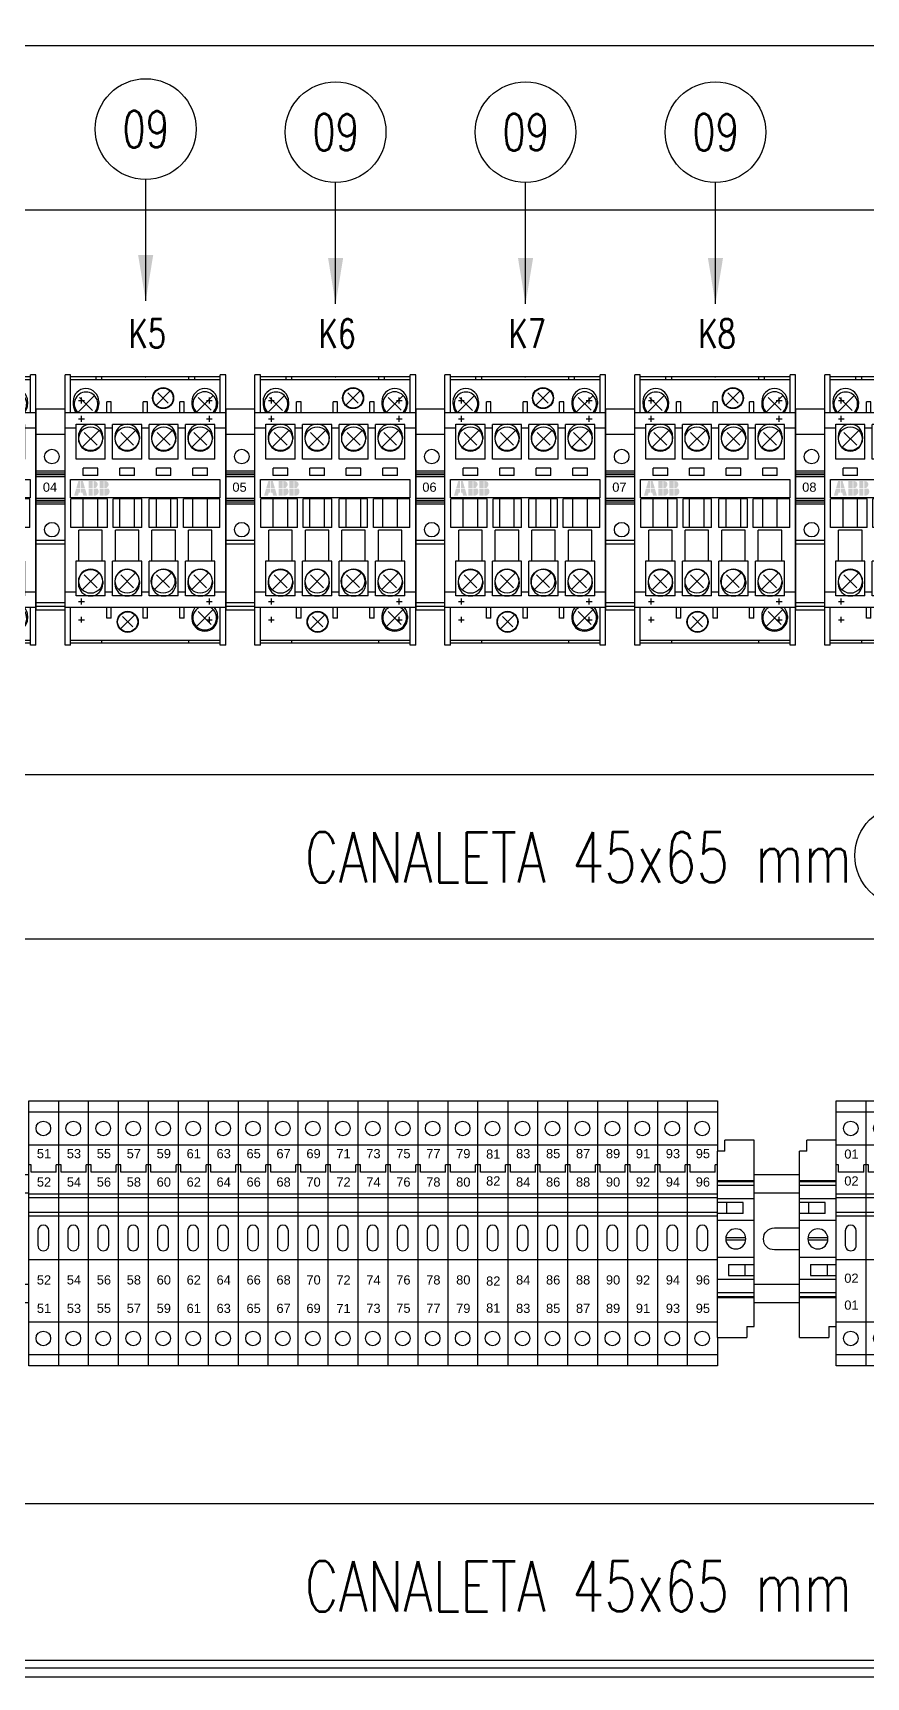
# Model space of a CAD drawing. Header units: millimetres. Extents: x 2153 to 5658, y -781 to 1156.
# Drawn here: x 3539.7 to 3767.9, y -120.2 to 329.8 of the extents above; entities that cross this region are included whole.
import ezdxf
from ezdxf.enums import TextEntityAlignment as Align

# ---------------------------------------------------------------- set-up
doc = ezdxf.new("R2010")
doc.units = ezdxf.units.MM
doc.set_wipeout_variables(frame=1)
for name, color, linetype in [('40GENE-008-FRAME.TEXT1', 7, 'Continuous'), ('40GENE-102-DIMENSION', 40, 'Continuous'), ('40GENE-106-TEXT', 7, 'Continuous'), ('40GENE-107-SUB.TITLE', 4, 'Continuous'), ('47ELEC-106-SIMB-F', 2, 'Continuous'), ('47ELEC-106-SIMB-FR', 40, 'Continuous'), ('47ELEC-205-EQUIP', 5, 'Continuous')]:
    doc.layers.add(name, color=color, linetype=linetype)
doc.styles.add('estilo2', font='arial.ttf')
doc.styles.add('ROMANS', font='romans.shx', dxfattribs={"width": 0.75})
doc.dimstyles.new('SNC-LAVALIN', dxfattribs={"dimscale": 0, "dimtxt": 2.5, "dimasz": 2.5, "dimexe": 1.5, "dimexo": 1, "dimgap": 1.25, "dimtad": 1, "dimdec": 0, "dimzin": 1, "dimdsep": 46, "dimtxsty": 'ROMANS', "dimcen": 0.09, "dimclrd": 256, "dimclre": 256, "dimclrt": 7, "dimadec": 0, "dimazin": 0, "dimtfac": 1, "dimtdec": 0, "dimtix": 1, "dimtmove": 2, "dimatfit": 3, "dimfxl": 1, "dimtfill": 1, "dimtolj": 1, "dimarcsym": 0})

# ---------------------------------------------------------------- blocks, each defined once
blk = doc.blocks.new('boenra de piso FC')
blk.add_wipeout([(-36.25, 0), (-36.25, -8.2), (36.25, -8.2), (36.25, 0)]).dxf.layer = '47ELEC-205-EQUIP'
blk.add_wipeout([(-36.25, -8.2), (-36.25, 0), (36.25, 0), (36.25, -8.2)]).dxf.layer = '47ELEC-205-EQUIP'
at = {"layer": '47ELEC-205-EQUIP'}
for p, q in [((-36.25, 0), (36.25, 0)), ((-36.25, -8.2), (-36.25, 0)), ((-33.25, -8.2), (-33.25, 0)), ((-24.25, -8.2), (-24.25, 0)), ((-18.75, 0), (-18.75, -0.66)), ((7.25, 0), (7.25, -8.2)), ((24.25, 0), (24.25, -8.2)), ((33.25, 0), (33.25, -8.2)), ((36.25, 0), (36.25, -8.2)), ((-16.75, -0.66), (-18.75, -0.66)), ((-16.75, -0.66), (-16.75, -7.54)), ((-10.75, 0), (-10.75, -8.2)), ((-9.75, 0), (-9.75, -8.2)), ((-5.75, 0), (-5.75, -8.2)), ((-4.75, 0), (-4.75, -8.2)), ((3.25, -2.7), (-0.75, -2.7)), ((36.25, -8.2), (-36.25, -8.2)), ((-18.75, -7.54), (-18.75, -8.2)), ((-16.75, -7.54), (-18.75, -7.54)), ((-0.75, -5.7), (3.25, -5.7))]:
    blk.add_line(p, q, dxfattribs=at)
for centre in [(-28.75, -4.2), (28.75, -4.2)]:
    blk.add_circle(centre, 2, dxfattribs=at)
for centre, start, end in [((-0.75, -4.2), 90, 270), ((3.25, -4.2), 270, 90)]:
    blk.add_arc(centre, 1.5, start, end, dxfattribs=at)
blk = doc.blocks.new('R1_10')
blk.add_wipeout([(-4, 25), (4, 25), (4, -30), (-4, -30)]).dxf.layer = '47ELEC-205-EQUIP'
blk.add_wipeout([(-4, 25), (4, 25), (4, -30), (-4, -30)]).dxf.layer = '47ELEC-205-EQUIP'
at = {"layer": '47ELEC-205-EQUIP'}
for p, q in [((4, 25), (-4, 25)), ((-4, 25), (-4, -30)), ((-4, -30), (-4, 25)), ((4, -30), (4, 25)), ((4, 18), (-4, 18)), ((4, 8), (-4, 8)), ((4, 7.5), (-4, 7.5)), ((4, 7), (-4, 7)), ((4, 6.5), (-4, 6.5)), ((4, 0.5), (-4, 0.5)), ((4, 0), (-4, 0)), ((4, -0.5), (-4, -0.5)), ((4, -1), (-4, -1)), ((4, -11), (-4, -11)), ((4, -12), (-4, -12)), ((4, -28), (-4, -28)), ((4, -29), (-4, -29)), ((4, -30), (-4, -30)), ((4, -30), (-4, -30))]:
    blk.add_line(p, q, dxfattribs=at)
for centre in [(0.39, 12), (0.39, -8)]:
    blk.add_circle(centre, 2, dxfattribs=at)
blk = doc.blocks.new('ABB')
at = {"layer": '40GENE-106-TEXT'}
h = blk.add_hatch(color=255, dxfattribs=at)
h.paths.add_polyline_path([(2.98, 2.12), (2.43, 4.02), (1.91, 4.02), (1.91, 2.12)])
h.paths.add_polyline_path([(3.04, 1.92), (1.91, 1.92), (1.91, 0.87), (2.3, 0.87), (2.55, 0.02), (3.59, 0.02)])
h.paths.add_polyline_path([(1.71, 1.92), (0.57, 1.92), (0.02, 0.02), (1.06, 0.02), (1.31, 0.87), (1.71, 0.87)])
h.paths.add_polyline_path([(1.71, 4.02), (1.18, 4.02), (0.63, 2.12), (1.71, 2.12)])
h.paths.add_polyline_path([(5.14, 4.02), (3.99, 4.02), (3.99, 2.12), (5.14, 2.12)])
edge = h.paths.add_edge_path()
edge.add_line((5.34, 2.12), (6.25, 2.12))
edge.add_ellipse((5.58, 1.18), major_axis=(0.82, 0.82), ratio=1, start_angle=9.2491, end_angle=28.6784)
edge.add_ellipse((5.59, 3.13), major_axis=(-0.631, 0.631), ratio=1, start_angle=155.2348, end_angle=313.9359)
edge.add_line((5.61, 4.02), (5.34, 4.02))
edge.add_line((5.34, 4.02), (5.34, 2.12))
edge = h.paths.add_edge_path()
edge.add_line((5.34, 0.02), (5.61, 0.02))
edge.add_ellipse((5.58, 1.18), major_axis=(-0.82, 0.82), ratio=1, start_angle=136.6801, end_angle=264.7229)
edge.add_line((6.47, 1.92), (5.34, 1.92))
edge.add_line((5.34, 1.92), (5.34, 0.02))
h.paths.add_polyline_path([(5.14, 1.92), (3.99, 1.92), (3.99, 0.02), (5.14, 0.02)])
h.paths.add_polyline_path([(8.13, 4.02), (6.98, 4.02), (6.98, 2.12), (8.13, 2.12)])
edge = h.paths.add_edge_path()
edge.add_line((8.33, 2.12), (9.24, 2.12))
edge.add_ellipse((8.57, 1.18), major_axis=(0.82, 0.82), ratio=1, start_angle=9.2491, end_angle=28.6784)
edge.add_ellipse((8.58, 3.13), major_axis=(-0.631, 0.631), ratio=1, start_angle=155.2348, end_angle=313.9359)
edge.add_line((8.6, 4.02), (8.33, 4.02))
edge.add_line((8.33, 4.02), (8.33, 2.12))
h.paths.add_polyline_path([(6.98, 0.02), (8.13, 0.02), (8.13, 1.92), (6.98, 1.92)])
edge = h.paths.add_edge_path()
edge.add_line((8.33, 0.02), (8.6, 0.02))
edge.add_ellipse((8.57, 1.18), major_axis=(-0.82, 0.82), ratio=1, start_angle=136.6801, end_angle=264.7229)
edge.add_line((9.46, 1.92), (8.33, 1.92))
edge.add_line((8.33, 1.92), (8.33, 0.02))
blk = doc.blocks.new('A9-16 FRONT')
at = {"color": 7}
blk.add_wipeout([(0, 37), (0, -37), (1.5, -37), (1.5, -36.45), (42.5, -36.45), (42.5, -37), (44, -37), (44, 37), (42.5, 37), (42.5, 36.45), (1.5, 36.45), (1.5, 37)], dxfattribs=at).dxf.layer = '47ELEC-106-SIMB-F'
at = {"layer": '47ELEC-106-SIMB-F', "color": 7}
for p, q in [((1.5, 37), (0, 37)), ((0, -37), (0, 37)), ((1.5, 36.45), (1.5, 37)), ((1.5, 26.62), (1.5, 36.45)), ((42.5, 36.45), (1.5, 36.45)), ((8.5, 35.62), (8.5, 36.45)), ((10.1, 35.62), (10.1, 36.45)), ((33.9, 35.62), (33.9, 36.45)), ((35.5, 35.62), (35.5, 36.45)), ((44, 37), (42.5, 37)), ((42.5, 36.45), (42.5, 37)), ((42.5, 26.62), (42.5, 36.45)), ((44, -37), (44, 37)), ((42.5, 35.62), (1.5, 35.62)), ((24.91, 28.67), (28.79, 32.56)), ((25.44, 32.03), (28.26, 29.2)), ((2.21, 29.7), (2.21, 28.95)), ((3.47, 26.69), (8.06, 31.28)), ((3.71, 29.95), (5.29, 29.95)), ((3.98, 30.74), (7.52, 27.2)), ((4.5, 29.16), (4.5, 30.74)), ((9.21, 29.7), (9.21, 28.95)), ((11.4, 26.62), (11.4, 29.6)), ((12.6, 29.6), (11.4, 29.6)), ((12.6, 26.62), (12.6, 29.6)), ((21.4, 26.62), (21.4, 29.6)), ((22.6, 29.6), (21.4, 29.6)), ((22.6, 26.62), (22.6, 29.6)), ((32.6, 29.6), (31.4, 29.6)), ((31.4, 26.62), (31.4, 29.6)), ((32.6, 26.62), (32.6, 29.6)), ((34.75, 29.7), (34.75, 28.95)), ((35.97, 26.77), (40.56, 31.36)), ((36.48, 30.82), (40.02, 27.28)), ((38.71, 29.95), (40.29, 29.95)), ((39.5, 29.16), (39.5, 30.74)), ((41.75, 29.7), (41.75, 28.95)), ((44, 26.62), (0, 26.62)), ((3, 13.92), (3, 23.46)), ((11, 23.42), (3, 23.42)), ((3.71, 24.95), (5.29, 24.95)), ((4.5, 24.16), (4.5, 25.74)), ((11, 13.92), (11, 23.42)), ((21, 23.42), (13, 23.42)), ((13, 13.92), (13, 23.42)), ((21, 13.92), (21, 23.42)), ((31, 23.42), (23, 23.42)), ((23, 13.92), (23, 23.42)), ((31, 13.92), (31, 23.42)), ((41, 23.42), (33, 23.42)), ((33, 13.92), (33, 23.42)), ((38.71, 24.95), (40.29, 24.95)), ((39.5, 24.16), (39.5, 25.74)), ((41, 13.92), (41, 23.42)), ((3, 22.42), (0, 22.42)), ((3.65, 20.12), (3.65, 19.47)), ((4.72, 17.19), (9.31, 21.78)), ((5.23, 21.24), (8.77, 17.7)), ((10.35, 20.12), (10.35, 19.47)), ((13, 22.42), (11, 22.42)), ((13.65, 20.12), (13.65, 19.47)), ((14.72, 17.19), (19.31, 21.78)), ((15.23, 21.24), (18.77, 17.7)), ((20.35, 20.12), (20.35, 19.47)), ((23, 22.42), (21, 22.42)), ((23.65, 20.12), (23.65, 19.47)), ((24.72, 17.19), (29.31, 21.78)), ((25.23, 21.24), (28.77, 17.7)), ((30.35, 20.12), (30.35, 19.47)), ((33, 22.42), (31, 22.42)), ((33.65, 20.12), (33.65, 19.47)), ((34.72, 17.19), (39.31, 21.78)), ((35.23, 21.24), (38.77, 17.7)), ((40.35, 20.12), (40.35, 19.47)), ((44, 22.42), (41, 22.42)), ((11, 13.92), (3, 13.92)), ((21, 13.92), (13, 13.92)), ((31, 13.92), (23, 13.92)), ((41, 13.92), (33, 13.92)), ((5, 9.42), (5, 11.42)), ((9, 11.42), (5, 11.42)), ((9, 9.42), (5, 9.42)), ((9, 9.42), (9, 11.42)), ((15, 9.42), (15, 11.42)), ((19, 11.42), (15, 11.42)), ((19, 9.42), (15, 9.42)), ((19, 9.42), (19, 11.42)), ((25, 9.42), (25, 11.42)), ((29, 11.42), (25, 11.42)), ((29, 9.42), (25, 9.42)), ((29, 9.42), (29, 11.42)), ((35, 9.42), (35, 11.42)), ((39, 11.42), (35, 11.42)), ((39, 9.42), (35, 9.42)), ((39, 9.42), (39, 11.42)), ((1.6, -4.8), (1.6, 3)), ((11.6, 3), (1.6, 3)), ((5, -4.8), (5, 3)), ((9, -4.8), (9, 3)), ((11.6, -4.8), (11.6, 3)), ((13.2, -4.8), (13.2, 3)), ((21, 3), (13.2, 3)), ((15, -4.8), (15, 3)), ((19, -4.8), (19, 3)), ((21, -4.8), (21, 3)), ((23, -4.8), (23, 3)), ((30.8, 3), (23, 3)), ((25, -4.8), (25, 3)), ((29, -4.8), (29, 3)), ((30.8, -4.8), (30.8, 3)), ((42.4, 3), (32.4, 3)), ((32.4, -4.8), (32.4, 3)), ((35, -4.8), (35, 3)), ((39, -4.8), (39, 3)), ((42.4, -4.8), (42.4, 3)), ((11.6, -4.8), (1.6, -4.8)), ((3.8, -14), (3.8, -5.5)), ((10.2, -5.5), (3.8, -5.5)), ((10.2, -14), (10.2, -5.5)), ((21, -4.8), (13.2, -4.8)), ((13.8, -14), (13.8, -5.5)), ((20.2, -5.5), (13.8, -5.5)), ((20.2, -14), (20.2, -5.5)), ((30.8, -4.8), (23, -4.8)), ((30.2, -5.5), (23.8, -5.5)), ((23.8, -14), (23.8, -5.57)), ((30.2, -14), (30.2, -5.5)), ((42.4, -4.8), (32.4, -4.8)), ((33.8, -14), (33.8, -5.5)), ((40.2, -5.5), (33.8, -5.5)), ((40.2, -14), (40.2, -5.5)), ((3, -23.5), (3, -13.96)), ((11, -14), (3, -14)), ((4.7, -21.85), (9.3, -17.25)), ((5.23, -17.78), (8.77, -21.32)), ((11, -23.5), (11, -14)), ((21, -14), (13, -14)), ((13, -23.5), (13, -14)), ((14.73, -21.82), (19.32, -17.23)), ((15.23, -17.78), (18.77, -21.32)), ((21, -23.5), (21, -14)), ((31, -14), (23, -14)), ((23, -23.5), (23, -14)), ((24.53, -21.8), (29.12, -17.2)), ((25.06, -17.73), (28.59, -21.27)), ((31, -23.5), (31, -14)), ((41, -14), (33, -14)), ((33, -23.5), (33, -14)), ((34.7, -21.8), (39.3, -17.2)), ((35.21, -17.76), (38.74, -21.29)), ((41, -23.5), (41, -14)), ((3, -22.5), (0, -22.5)), ((3.65, -19.55), (3.65, -20.2)), ((10.35, -19.55), (10.35, -20.2)), ((13, -22.5), (11, -22.5)), ((13.65, -19.55), (13.65, -20.2)), ((20.35, -19.55), (20.35, -20.2)), ((23, -22.5), (21, -22.5)), ((23.65, -19.55), (23.65, -20.2)), ((30.35, -19.55), (30.35, -20.2)), ((33, -22.5), (31, -22.5)), ((33.65, -19.55), (33.65, -20.2)), ((40.35, -19.55), (40.35, -20.2)), ((44, -22.5), (41, -22.5)), ((44, -26.7), (0, -26.7)), ((1.5, -36.45), (1.5, -26.7)), ((11, -23.5), (3, -23.5)), ((3.71, -25.05), (5.29, -25.05)), ((4.5, -25.84), (4.5, -24.26)), ((11.4, -29.6), (11.4, -26.7)), ((12.6, -29.6), (12.6, -26.7)), ((21, -23.5), (13, -23.5)), ((21.4, -29.6), (21.4, -26.7)), ((22.6, -29.6), (22.6, -26.7)), ((31, -23.5), (23, -23.5)), ((31.4, -29.6), (31.4, -26.7)), ((32.6, -29.6), (32.6, -26.7)), ((41, -23.5), (33, -23.5)), ((38.71, -25.05), (40.29, -25.05)), ((39.5, -25.84), (39.5, -24.26)), ((42.5, -36.45), (42.5, -26.7)), ((3.71, -30.05), (5.29, -30.05)), ((4.5, -30.84), (4.5, -29.26)), ((12.6, -29.6), (11.4, -29.6)), ((15.21, -32.56), (19.09, -28.67)), ((15.74, -29.2), (18.56, -32.03)), ((22.6, -29.6), (21.4, -29.6)), ((32.6, -29.6), (31.4, -29.6)), ((34.75, -28.95), (34.75, -29.7)), ((35.97, -31.88), (40.56, -27.29)), ((36.48, -27.83), (40.02, -31.37)), ((38.71, -30.05), (40.29, -30.05)), ((39.5, -30.84), (39.5, -29.26)), ((41.75, -28.95), (41.75, -29.7)), ((42.5, -35.7), (1.5, -35.7)), ((10.1, -36.45), (10.1, -35.7)), ((33.9, -36.45), (33.9, -35.7)), ((1.5, -37), (0, -37)), ((1.5, -37), (1.5, -36.45)), ((42.5, -36.45), (1.5, -36.45)), ((42.5, -37), (42.5, -36.45)), ((44, -37), (42.5, -37))]:
    blk.add_line(p, q, dxfattribs=at)
blk.add_lwpolyline([(1.52, 8.34), (42.41, 8.34), (42.41, 3.3), (1.52, 3.3)], close=True, dxfattribs=at)
for centre, radius in [((26.85, 30.62), 2.88), ((26.85, 30.62), 2.75), ((7, 19.5), 3.25), ((17, 19.5), 3.25), ((27, 19.5), 3.25), ((37, 19.5), 3.25), ((7, -19.55), 3.25), ((17, -19.5), 3.25), ((26.83, -19.5), 3.25), ((37, -19.5), 3.25), ((17.15, -30.62), 2.88), ((17.15, -30.62), 2.75)]:
    blk.add_circle(centre, radius, dxfattribs=at)
for centre, radius, start, end in [((5.71, 29.7), 3.5, 0, 180), ((5.75, 29), 3.25, 312.892, 227.108), ((38.25, 29.7), 3.5, 0, 180), ((38.25, 29.08), 3.25, 310.7478, 229.2516), ((5.75, 28.87), 3.5, 180, 220.0054), ((5.75, 28.87), 3.5, 319.9946, 0), ((38.25, 28.95), 3.5, 180, 220.0051), ((38.25, 28.95), 3.5, 319.9946, 0), ((7, 20.12), 3.35, 0, 180), ((17, 20.12), 3.35, 0, 180), ((27, 20.12), 3.35, 0, 180), ((37, 20.12), 3.35, 0, 180), ((7, 19.47), 3.35, 180, 0), ((17, 19.47), 3.35, 180, 0), ((27, 19.47), 3.35, 180, 0), ((37, 19.47), 3.35, 180, 0), ((7, -19.55), 3.35, 0, 180), ((17, -19.55), 3.35, 0, 180), ((27, -19.55), 3.35, 0, 180), ((37, -19.55), 3.35, 0, 180), ((7, -20.2), 3.35, 180, 0), ((17, -20.2), 3.35, 180, 0), ((27, -20.2), 3.35, 180, 0), ((37, -20.2), 3.35, 180, 0), ((38.25, -28.95), 3.5, 139.9949, 180), ((38.25, -29.57), 3.25, 118.0247, 61.9753), ((38.25, -28.95), 3.5, 0, 40.0054), ((38.25, -29.7), 3.5, 180, 0)]:
    blk.add_arc(centre, radius, start, end, dxfattribs=at)
blk.add_point((22, 36.45), dxfattribs=at)
blk.add_blockref('ABB', (2.46, 3.87), dxfattribs=at)
blk = doc.blocks.new('BORNERA DE TOPE')
at = {"color": 7}
blk.add_wipeout([(-21.03, 72.37), (-13.03, 72.37), (-13.03, 69.37), (-11.03, 69.37), (-11.03, 18.37), (-19.03, 18.37), (-19.03, 21.37), (-21.03, 21.37)], dxfattribs=at).dxf.layer = '47ELEC-106-SIMB-F'
at = {"layer": '47ELEC-106-SIMB-F', "color": 7}
for p, q in [((-21.03, 72.37), (-13.03, 72.37)), ((-21.03, 72.37), (-21.03, 21.37)), ((-21.03, 72.37), (-21.03, 29.24)), ((-21.03, 72.37), (-21.03, 21.37)), ((-13.03, 69.37), (-13.03, 72.37)), ((-13.03, 69.37), (-11.03, 69.37)), ((-11.03, 69.37), (-11.03, 18.37)), ((-21.03, 61.37), (-11.03, 61.37)), ((-21.03, 61.12), (-11.03, 61.12)), ((-21.03, 60.07), (-11.03, 60.07)), ((-21.03, 56.37), (-11.03, 56.37)), ((-18.03, 55.37), (-11.03, 55.37)), ((-18.03, 52.37), (-18.03, 55.37)), ((-13.53, 52.37), (-13.53, 55.37)), ((-21.03, 50.37), (-11.03, 50.37)), ((-18.03, 52.37), (-11.03, 52.37)), ((-13.29, 45.67), (-18.76, 45.67)), ((-13.29, 45.07), (-18.76, 45.07)), ((-11.03, 40.37), (-21.03, 40.37)), ((-14.03, 38.37), (-21.03, 38.37)), ((-18.53, 38.37), (-18.53, 35.37)), ((-14.03, 38.37), (-14.03, 35.37)), ((-14.03, 35.37), (-21.03, 35.37)), ((-11.03, 34.37), (-21.03, 34.37)), ((-11.03, 34.37), (-21.03, 34.37)), ((-21.03, 30.67), (-11.03, 30.67)), ((-21.03, 29.62), (-11.03, 29.62)), ((-21.03, 29.37), (-11.03, 29.37)), ((-21.03, 29.24), (-21.03, 27.35)), ((-19.03, 21.37), (-21.03, 21.37)), ((-19.03, 21.37), (-19.03, 18.37)), ((-11.03, 18.37), (-19.03, 18.37))]:
    blk.add_line(p, q, dxfattribs=at)
blk.add_circle((-16.03, 45.37), 2.75, dxfattribs=at)

msp = doc.modelspace()

# ---------------------------------------------------------------- linework, layer by layer
at = {"color": 40}
for points in [[(3271.77, -117.74), (4021.77, -117.74), (4021.77, 1032.26), (3271.77, 1032.26)], [(3316.77, -72.74), (3976.77, -72.74), (3976.77, 987.26), (3316.77, 987.26)], [(3316.77, 326.29), (3976.77, 326.29), (3976.77, 281.29), (3316.77, 281.29)], [(3316.77, 126.77), (3976.77, 126.77), (3976.77, 81.77), (3316.77, 81.77)]]:
    msp.add_lwpolyline(points, close=True, dxfattribs=at)
at = {"layer": '47ELEC-106-SIMB-FR'}
for p, q in [((3973.35, 216.71), (3324.88, 216.71)), ((3973.35, 211.71), (3324.88, 211.71)), ((3973.35, 186.71), (3324.88, 186.71)), ((3973.35, 181.71), (3324.88, 181.71)), ((3963.65, 17.19), (3321.15, 17.19)), ((3963.65, 12.19), (3321.15, 12.19)), ((3963.65, -12.81), (3321.15, -12.81)), ((3963.65, -17.81), (3321.15, -17.81))]:
    msp.add_line(p, q, dxfattribs=at)
for points in [[(3561.72, 202.21, -1), (3561.72, 196.21), (3549.72, 196.21, -1), (3549.72, 202.21)], [(3586.72, 202.21, -1), (3586.72, 196.21), (3574.72, 196.21, -1), (3574.72, 202.21)], [(3611.72, 202.21, -1), (3611.72, 196.21), (3599.72, 196.21, -1), (3599.72, 202.21)], [(3636.72, 202.21, -1), (3636.72, 196.21), (3624.72, 196.21, -1), (3624.72, 202.21)], [(3661.72, 202.21, -1), (3661.72, 196.21), (3649.72, 196.21, -1), (3649.72, 202.21)], [(3686.72, 202.21, -1), (3686.72, 196.21), (3674.72, 196.21, -1), (3674.72, 202.21)], [(3711.72, 202.21, -1), (3711.72, 196.21), (3699.72, 196.21, -1), (3699.72, 202.21)], [(3736.72, 202.21, -1), (3736.72, 196.21), (3724.72, 196.21, -1), (3724.72, 202.21)], [(3761.72, 202.21, -1), (3761.72, 196.21), (3749.72, 196.21, -1), (3749.72, 202.21)], [(3554.77, 2.69, -1), (3554.77, -3.31), (3542.77, -3.31, -1), (3542.77, 2.69)], [(3579.77, 2.69, -1), (3579.77, -3.31), (3567.77, -3.31, -1), (3567.77, 2.69)], [(3604.77, 2.69, -1), (3604.77, -3.31), (3592.77, -3.31, -1), (3592.77, 2.69)], [(3629.77, 2.69, -1), (3629.77, -3.31), (3617.77, -3.31, -1), (3617.77, 2.69)], [(3654.77, 2.69, -1), (3654.77, -3.31), (3642.77, -3.31, -1), (3642.77, 2.69)], [(3679.77, 2.69, -1), (3679.77, -3.31), (3667.77, -3.31, -1), (3667.77, 2.69)], [(3704.77, 2.69, -1), (3704.77, -3.31), (3692.77, -3.31, -1), (3692.77, 2.69)], [(3729.77, 2.69, -1), (3729.77, -3.31), (3717.77, -3.31, -1), (3717.77, 2.69)], [(3754.77, 2.69, -1), (3754.77, -3.31), (3742.77, -3.31, -1), (3742.77, 2.69)], [(3779.77, 2.69, -1), (3779.77, -3.31), (3767.77, -3.31, -1), (3767.77, 2.69)]]:
    msp.add_lwpolyline(points, format="xyb", close=True, dxfattribs=at)
at = {"layer": '47ELEC-205-EQUIP'}
for points in [[(3269.27, 1034.76), (4024.27, 1034.76), (4024.27, -120.24), (3269.27, -120.24)], [(3273.77, 1030.26), (4019.77, 1030.26), (4019.77, -115.74), (3273.77, -115.74)]]:
    msp.add_lwpolyline(points, close=True, dxfattribs=at)

# ---------------------------------------------------------------- leaders
at = {"layer": '40GENE-102-DIMENSION', "color": 0}
for points in [[(3570.63, 256.42), (3570.63, 289.66)], [(3622.63, 255.59), (3622.63, 288.82)], [(3674.63, 255.59), (3674.63, 288.82)], [(3726.63, 255.59), (3726.63, 288.82)]]:
    msp.add_leader(points, dimstyle='SNC-LAVALIN', override={"dimscale": 7.000007, "dimtxt": 1.8, "dimasz": 1.8, "dimexo": 3, "dimgap": 0.8, "dimclrt": 0}, dxfattribs=at)

# ---------------------------------------------------------------- next in the draw order: block references
at = {"layer": '40GENE-106-TEXT', "color": 0}
for p in [(3544.56, 201.82), (3596.56, 201.82), (3648.56, 201.82), (3700.56, 201.82), (3752.56, 201.82)]:
    msp.add_blockref('R1_10', p, dxfattribs=at)
at = {"layer": '47ELEC-205-EQUIP', "rotation": 270}
for p in [(3546.81, 1.19), (3678.01, 1.19), (3767.88, 1.19)]:
    msp.add_blockref('boenra de piso FC', p, dxfattribs=at)

# ---------------------------------------------------------------- next in the draw order: texts
at = {"layer": '40GENE-107-SUB.TITLE', "style": 'ROMANS', "bg_fill": 3, "box_fill_scale": 1, "bg_fill_color": 256, "bg_fill_transparency": 0}
for s, insert, char_height, width, attachment_point in [('09', (3564.25, 298.42), 10, 15.4267, 7), ('09', (3616.25, 297.59), 10, 15.4267, 7), ('09', (3668.25, 297.59), 10, 15.4267, 7), ('09', (3720.25, 297.59), 10, 15.4267, 7), ('K5', (3576.21, 251.41), 7.8, 13.4911, 3), ('K6', (3628.21, 251.41), 7.8, 13.4911, 3), ('K7', (3680.21, 251.41), 7.8, 13.4911, 3), ('K8', (3732.21, 251.41), 7.8, 13.4911, 3), ('CANALETA 45x65 mm', (3764.05, 111.04), 13.8, 202.118, 3), ('CANALETA 45x65 mm', (3764.05, -88.48), 13.8, 202.118, 3)]:
    msp.add_mtext(s, dxfattribs=dict(at, insert=insert, char_height=char_height, width=width, attachment_point=attachment_point))

# ---------------------------------------------------------------- next in the draw order: linework, layer by layer
at = {"layer": '40GENE-102-DIMENSION'}
for centre in [(3570.63, 303.45), (3622.63, 302.62), (3674.63, 302.62), (3726.63, 302.62), (3778.56, 104.61)]:
    msp.add_circle(centre, 13.79, dxfattribs=at)

# ---------------------------------------------------------------- next in the draw order: block references
for p in [(3496.56, 199.21), (3548.56, 199.21), (3600.56, 199.21), (3652.56, 199.21), (3704.56, 199.21), (3756.56, 199.21)]:
    msp.add_blockref('A9-16 FRONT', p)
at = {"xscale": -1, "rotation": 180}
msp.add_blockref('BORNERA DE TOPE', (3770.71, 45.06), dxfattribs=at)
at = {"layer": '47ELEC-205-EQUIP', "rotation": 270}
for p in [(3555.01, 1.19), (3686.21, 1.19), (3776.08, 1.19)]:
    msp.add_blockref('boenra de piso FC', p, dxfattribs=at)

# ---------------------------------------------------------------- next in the draw order: block references
for p in [(3563.21, 1.19), (3694.41, 1.19)]:
    msp.add_blockref('boenra de piso FC', p, dxfattribs=at)

# ---------------------------------------------------------------- next in the draw order: texts
at = {"layer": '40GENE-008-FRAME.TEXT1', "style": 'estilo2'}
for s, p in [('04', (3544.43, 204.19)), ('05', (3596.33, 204.19)), ('06', (3648.33, 204.19)), ('07', (3700.33, 204.19)), ('08', (3752.33, 204.19)), ('51', (3542.79, 21.78)), ('83', (3673.99, 21.78)), ('01', (3763.86, 21.66)), ('52', (3542.79, 14)), ('84', (3673.99, 14)), ('02', (3763.86, 14.3)), ('52', (3542.79, -12.79)), ('84', (3673.99, -12.79)), ('02', (3763.86, -12.32)), ('01', (3763.86, -19.68)), ('51', (3542.79, -20.57)), ('83', (3673.99, -20.57))]:
    msp.add_text(s, height=2.518, dxfattribs=at).set_placement(p, align=Align.CENTER)

# ---------------------------------------------------------------- next in the draw order: block references
at = {"layer": '47ELEC-205-EQUIP', "rotation": 270}
for p in [(3571.41, 1.19), (3702.61, 1.19)]:
    msp.add_blockref('boenra de piso FC', p, dxfattribs=at)

# ---------------------------------------------------------------- next in the draw order: texts
at = {"layer": '40GENE-008-FRAME.TEXT1', "style": 'estilo2'}
for s, p in [('53', (3550.99, 21.78)), ('85', (3682.19, 21.78)), ('54', (3550.99, 14)), ('86', (3682.19, 14)), ('54', (3550.99, -12.78)), ('86', (3682.19, -12.79)), ('53', (3550.99, -20.57)), ('85', (3682.19, -20.57))]:
    msp.add_text(s, height=2.518, dxfattribs=at).set_placement(p, align=Align.CENTER)

# ---------------------------------------------------------------- next in the draw order: block references
at = {"layer": '47ELEC-205-EQUIP', "rotation": 270}
for p in [(3579.61, 1.19), (3710.81, 1.19)]:
    msp.add_blockref('boenra de piso FC', p, dxfattribs=at)

# ---------------------------------------------------------------- next in the draw order: texts
at = {"layer": '40GENE-008-FRAME.TEXT1', "style": 'estilo2'}
for s, p in [('55', (3559.19, 21.78)), ('87', (3690.39, 21.78)), ('56', (3559.19, 14)), ('88', (3690.39, 14)), ('56', (3559.19, -12.79)), ('88', (3690.39, -12.79)), ('55', (3559.19, -20.53)), ('87', (3690.39, -20.57))]:
    msp.add_text(s, height=2.518, dxfattribs=at).set_placement(p, align=Align.CENTER)

# ---------------------------------------------------------------- next in the draw order: block references
at = {"layer": '47ELEC-205-EQUIP', "rotation": 270}
for p in [(3587.81, 1.19), (3719.01, 1.19)]:
    msp.add_blockref('boenra de piso FC', p, dxfattribs=at)

# ---------------------------------------------------------------- next in the draw order: texts
at = {"layer": '40GENE-008-FRAME.TEXT1', "style": 'estilo2'}
for s, p in [('57', (3567.39, 21.78)), ('89', (3698.59, 21.78)), ('58', (3567.39, 14)), ('90', (3698.59, 14)), ('58', (3567.39, -12.79)), ('90', (3698.59, -12.79)), ('57', (3567.39, -20.53)), ('89', (3698.59, -20.57))]:
    msp.add_text(s, height=2.518, dxfattribs=at).set_placement(p, align=Align.CENTER)

# ---------------------------------------------------------------- next in the draw order: block references
at = {"layer": '47ELEC-205-EQUIP', "rotation": 270}
for p in [(3596.01, 1.19), (3727.21, 1.19)]:
    msp.add_blockref('boenra de piso FC', p, dxfattribs=at)

# ---------------------------------------------------------------- next in the draw order: texts
at = {"layer": '40GENE-008-FRAME.TEXT1', "style": 'estilo2'}
for s, p in [('59', (3575.59, 21.78)), ('91', (3706.79, 21.78)), ('60', (3575.59, 14)), ('92', (3706.79, 14)), ('60', (3575.59, -12.79)), ('92', (3706.79, -12.79)), ('59', (3575.59, -20.57)), ('91', (3706.79, -20.57))]:
    msp.add_text(s, height=2.518, dxfattribs=at).set_placement(p, align=Align.CENTER)

# ---------------------------------------------------------------- next in the draw order: block references
at = {"xscale": -1, "rotation": 180}
msp.add_blockref('BORNERA DE TOPE', (3748.23, 45.06), dxfattribs=at)
at = {"layer": '47ELEC-205-EQUIP', "rotation": 270}
msp.add_blockref('boenra de piso FC', (3604.21, 1.19), dxfattribs=at)

# ---------------------------------------------------------------- next in the draw order: texts
at = {"layer": '40GENE-008-FRAME.TEXT1', "style": 'estilo2'}
for s, p in [('61', (3583.79, 21.78)), ('93', (3714.99, 21.78)), ('62', (3583.79, 14)), ('94', (3714.99, 14)), ('62', (3583.79, -12.79)), ('94', (3714.99, -12.79)), ('61', (3583.79, -20.57)), ('93', (3714.99, -20.57))]:
    msp.add_text(s, height=2.518, dxfattribs=at).set_placement(p, align=Align.CENTER)

# ---------------------------------------------------------------- next in the draw order: block references
at = {"layer": '47ELEC-205-EQUIP', "rotation": 270}
msp.add_blockref('boenra de piso FC', (3612.41, 1.19), dxfattribs=at)

# ---------------------------------------------------------------- next in the draw order: texts
at = {"layer": '40GENE-008-FRAME.TEXT1', "style": 'estilo2'}
for s, p in [('63', (3591.99, 21.78)), ('95', (3723.19, 21.78)), ('64', (3591.99, 14)), ('96', (3723.19, 14)), ('64', (3591.99, -12.79)), ('96', (3723.19, -12.79)), ('63', (3591.99, -20.57)), ('95', (3723.19, -20.57))]:
    msp.add_text(s, height=2.518, dxfattribs=at).set_placement(p, align=Align.CENTER)

# ---------------------------------------------------------------- next in the draw order: block references
at = {"layer": '47ELEC-205-EQUIP', "rotation": 270}
msp.add_blockref('boenra de piso FC', (3620.61, 1.19), dxfattribs=at)

# ---------------------------------------------------------------- next in the draw order: texts
at = {"layer": '40GENE-008-FRAME.TEXT1', "style": 'estilo2'}
for s, p in [('65', (3600.19, 21.78)), ('66', (3600.19, 14)), ('66', (3600.19, -12.79)), ('65', (3600.19, -20.57))]:
    msp.add_text(s, height=2.518, dxfattribs=at).set_placement(p, align=Align.CENTER)

# ---------------------------------------------------------------- next in the draw order: block references
at = {"layer": '47ELEC-205-EQUIP', "rotation": 270}
msp.add_blockref('boenra de piso FC', (3628.81, 1.19), dxfattribs=at)

# ---------------------------------------------------------------- next in the draw order: texts
at = {"layer": '40GENE-008-FRAME.TEXT1', "style": 'estilo2'}
for s, p in [('67', (3608.39, 21.78)), ('68', (3608.39, 14)), ('68', (3608.39, -12.79)), ('67', (3608.39, -20.57))]:
    msp.add_text(s, height=2.518, dxfattribs=at).set_placement(p, align=Align.CENTER)

# ---------------------------------------------------------------- next in the draw order: block references
at = {"layer": '47ELEC-205-EQUIP', "rotation": 270}
msp.add_blockref('boenra de piso FC', (3637.01, 1.19), dxfattribs=at)

# ---------------------------------------------------------------- next in the draw order: texts
at = {"layer": '40GENE-008-FRAME.TEXT1', "style": 'estilo2'}
for s, p in [('69', (3616.59, 21.78)), ('70', (3616.59, 14)), ('70', (3616.59, -12.79)), ('69', (3616.59, -20.57))]:
    msp.add_text(s, height=2.518, dxfattribs=at).set_placement(p, align=Align.CENTER)

# ---------------------------------------------------------------- next in the draw order: block references
at = {"layer": '47ELEC-205-EQUIP', "rotation": 270}
msp.add_blockref('boenra de piso FC', (3645.21, 1.19), dxfattribs=at)

# ---------------------------------------------------------------- next in the draw order: texts
at = {"layer": '40GENE-008-FRAME.TEXT1', "style": 'estilo2'}
for s, p in [('71', (3624.79, 21.78)), ('72', (3624.79, 14)), ('72', (3624.79, -12.83)), ('71', (3624.79, -20.62))]:
    msp.add_text(s, height=2.518, dxfattribs=at).set_placement(p, align=Align.CENTER)

# ---------------------------------------------------------------- next in the draw order: block references
at = {"layer": '47ELEC-205-EQUIP', "rotation": 270}
msp.add_blockref('boenra de piso FC', (3653.41, 1.19), dxfattribs=at)

# ---------------------------------------------------------------- next in the draw order: texts
at = {"layer": '40GENE-008-FRAME.TEXT1', "style": 'estilo2'}
for s, p in [('73', (3632.99, 21.78)), ('74', (3632.99, 14)), ('74', (3632.99, -12.82)), ('73', (3632.99, -20.57))]:
    msp.add_text(s, height=2.518, dxfattribs=at).set_placement(p, align=Align.CENTER)

# ---------------------------------------------------------------- next in the draw order: block references
at = {"layer": '47ELEC-205-EQUIP', "rotation": 270}
msp.add_blockref('boenra de piso FC', (3661.61, 1.19), dxfattribs=at)

# ---------------------------------------------------------------- next in the draw order: texts
at = {"layer": '40GENE-008-FRAME.TEXT1', "style": 'estilo2'}
for s, p in [('75', (3641.19, 21.78)), ('76', (3641.19, 14)), ('76', (3641.19, -12.79)), ('75', (3641.19, -20.53))]:
    msp.add_text(s, height=2.518, dxfattribs=at).set_placement(p, align=Align.CENTER)

# ---------------------------------------------------------------- next in the draw order: block references
at = {"layer": '47ELEC-205-EQUIP', "rotation": 270}
msp.add_blockref('boenra de piso FC', (3669.81, 1.19), dxfattribs=at)

# ---------------------------------------------------------------- next in the draw order: texts
at = {"layer": '40GENE-008-FRAME.TEXT1', "style": 'estilo2'}
for s, p in [('77', (3649.39, 21.78)), ('78', (3649.39, 14)), ('78', (3649.39, -12.79)), ('77', (3649.39, -20.57))]:
    msp.add_text(s, height=2.518, dxfattribs=at).set_placement(p, align=Align.CENTER)

# ---------------------------------------------------------------- next in the draw order: texts
for s, p in [('79', (3657.59, 21.78)), ('81', (3665.79, 21.66)), ('80', (3657.59, 14)), ('82', (3665.79, 14.3)), ('80', (3657.59, -12.79)), ('82', (3665.79, -13.1)), ('81', (3665.79, -20.46)), ('79', (3657.59, -20.57))]:
    msp.add_text(s, height=2.518, dxfattribs=at).set_placement(p, align=Align.CENTER)

doc.saveas('drawing.dxf')
